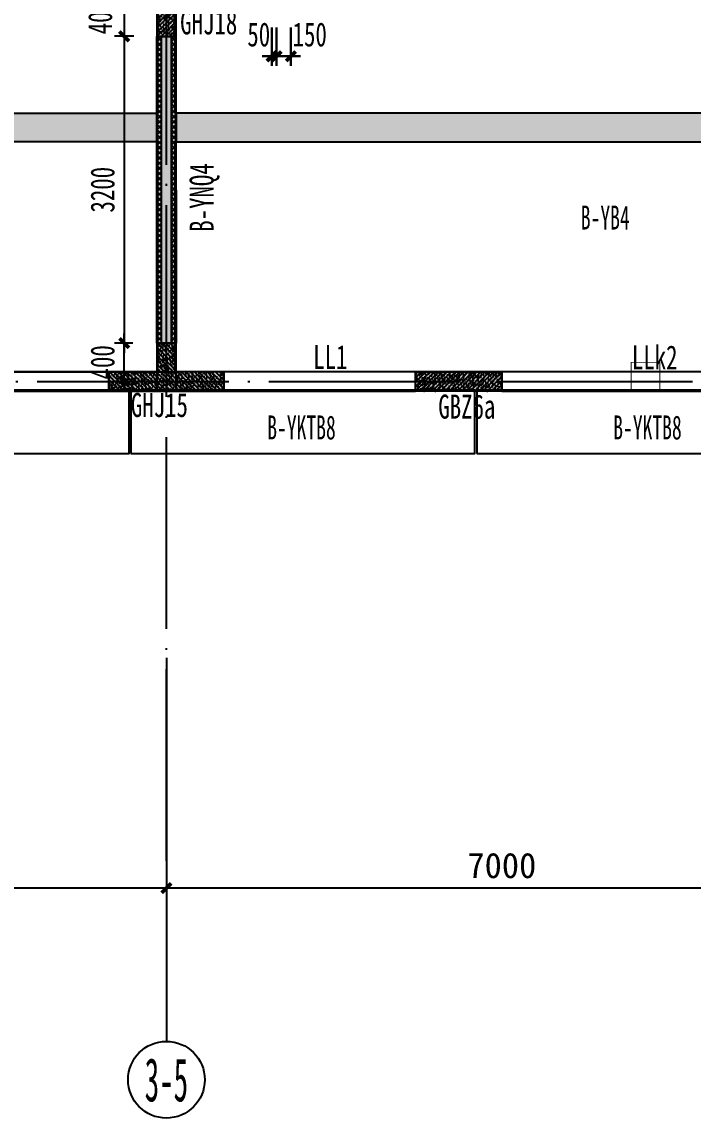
# Model space of a CAD drawing. Extents: x -3200781797 to -8106663, y 494714 to 1244925.
# Drawn here: x -8161758 to -8154755, y 998156 to 1009588 of the extents above; entities that cross this region are included whole.
import ezdxf
from ezdxf.enums import TextEntityAlignment as Align
from ezdxf.xclip import XClip

# ---------------------------------------------------------------- set-up
doc = ezdxf.new("R2010")
doc.units = 0
doc.header["$LTSCALE"] = 1000
doc.header["$MEASUREMENT"] = 0
doc.header["$XCLIPFRAME"] = 0
for name, pattern in [('120-墙体$0$CONTINOUS', [0]), ('125-核心筒-标准层$0$CONTINOUS', [0]), ('3#-轴线$0$DOTE', [2.42, 2, -0.2, 0.02, -0.2]), ('3#4#5#$0$DASH', [0.35, 0.25, -0.1]), ('DASH', [0.35, 0.25, -0.1])]:
    doc.linetypes.add(name, pattern=pattern)
doc.layers.get('Defpoints').update_dxf_attribs({"color": 30, "linetype": 'DASH'})
for name, color, linetype in [('120-墙体$0$S-WALL', 40, 'Continuous'), ('120-墙体$0$S-WALL-BEAM', 120, 'Continuous'), ('120-墙体$0$S-WALL-COLU', 252, '120-墙体$0$CONTINOUS'), ('120-墙体$0$S-WALL-COLU-HATC', 16, 'Continuous'), ('120-墙体$0$S-WALL-HATC', 253, 'Continuous'), ('125-墙体$0$S-WALL', 40, 'Continuous'), ('125-墙体$0$S-WALL-BEAM', 120, 'Continuous'), ('125-墙体$0$S-WALL-HATC', 253, 'Continuous'), ('125-核心筒-标准层$0$S-WALL', 40, 'Continuous'), ('125-核心筒-标准层$0$S-WALL-COLU', 252, '125-核心筒-标准层$0$CONTINOUS'), ('125-核心筒-标准层$0$S-WALL-COLU-HATC', 16, 'Continuous'), ('125-核心筒-标准层$0$S-WALL-HATC', 253, 'Continuous'), ('3#-轴线$0$3#-轴号$0$A-ANNO-AXIS-CIRC', 3, 'Continuous'), ('3#-轴线$0$3#-轴号$0$A-ANNO-AXIS-TEXT', 7, 'Continuous'), ('3#-轴线$0$3#-轴号$0$A-ANNO-DIMS', 3, 'Continuous'), ('3#-轴线$0$A-ANNO-DOTE', 10, '3#-轴线$0$DOTE'), ('3#-轴线$0$AXIS_TEXT', 7, 'Continuous'), ('3#4#5#$0$DIM', 3, 'Continuous'), ('3#4#5#$0$PC-SLAB', 6, '3#4#5#$0$DASH'), ('3#4#5#$0$S-ANNO-TEXT', 7, 'Continuous'), ('3#4#5#$0$S-PC-FQ-NYQ', 4, 'Continuous'), ('3#4#5#$0$S-PC-FQ-WYQ', 4, 'Continuous'), ('3#4#5#$0$S-PC-SLAB', 6, 'Continuous'), ('3#4#5#$0$S-WALL-HATC', 253, 'Continuous'), ('DIM', 3, 'Continuous'), ('S-PC-FQ-WYQ', 4, 'Continuous'), ('S-WALL-BEAM-TEXT', 2, 'Continuous'), ('S-WALL-COLU-TEXT', 2, 'Continuous')]:
    doc.layers.add(name, color=color, linetype=linetype)
doc.layers.add('设备条件', color=5, linetype='Continuous', lineweight=30)
doc.styles.add('3#-轴线$0$3#-轴号$0$_TCH_AXIS', font='')
doc.styles.add('3#-轴线$0$3#-轴号$0$_TCH_DIM_T3', font='')
doc.styles.add('3#-轴线$0$COMPLEX', font='COMPLEX')
doc.styles.add('3#4#5#$0$外部参照 1$0$宋体', font='', dxfattribs={"width": 0.8})
doc.styles.add('3#4#5#$0$宋体', font='', dxfattribs={"width": 0.8})
doc.styles.add('3#4#5#$0$楷体', font='', dxfattribs={"width": 0.7})
doc.styles.add('TSSD_Dimension', font='', dxfattribs={"width": 0.7})
doc.styles.add('楷体GB312', font='', dxfattribs={"width": 0.8})
doc.styles.get('3#-轴线$0$3#-轴号$0$_TCH_AXIS').set_extended_font_data('SimSun')
doc.styles.get('3#-轴线$0$3#-轴号$0$_TCH_DIM_T3').set_extended_font_data('SimSun')
doc.styles.get('3#4#5#$0$外部参照 1$0$宋体').set_extended_font_data('SimSun')
doc.styles.get('3#4#5#$0$宋体').set_extended_font_data('SimSun')
doc.styles.get('3#4#5#$0$楷体').set_extended_font_data('KaiTi_GB2312')
doc.styles.get('TSSD_Dimension').set_extended_font_data('KaiTi_GB2312')
doc.styles.get('楷体GB312').set_extended_font_data('楷体_GB2312')
doc.dimstyles.new('3#-轴线$0$3#-轴号$0$_TCH_ARCH&&100', dxfattribs={"dimtxt": 264.345992, "dimasz": 100, "dimexe": 250, "dimexo": 300, "dimgap": 100, "dimtad": 1, "dimdec": 0, "dimzin": 0, "dimdsep": 46, "dimtxsty": '3#-轴线$0$3#-轴号$0$_TCH_DIM_T3', "dimblk": '3#-轴线$0$3#-轴号$0$_ArchTick', "dimcen": 0.09, "dimclrt": 7, "dimazin": 2, "dimtfac": 1, "dimtdec": 0, "dimtix": 1, "dimtmove": 2, "dimatfit": 3, "dimfxl": 100, "dimtolj": 1, "dimtzin": 0, "dimarcsym": 0})
doc.dimstyles.new('3#4#5#$0$TSSD_100_100', dxfattribs={"dimtxt": 250, "dimasz": 100, "dimexe": 100, "dimexo": 250, "dimgap": 100, "dimtad": 1, "dimdec": 0, "dimzin": 0, "dimdsep": 46, "dimtxsty": '3#4#5#$0$楷体', "dimblk": '3#4#5#$0$_ArchTick', "dimcen": 0, "dimdle": 100, "dimclrt": 7, "dimadec": 0, "dimazin": 0, "dimtfac": 1, "dimtdec": 0, "dimtix": 1, "dimtmove": 2, "dimatfit": 3, "dimfxl": 1, "dimtolj": 1, "dimtzin": 0, "dimarcsym": 0})
doc.dimstyles.new('TSSD_100_100$0', dxfattribs={"dimtxt": 250, "dimasz": 100, "dimexe": 100, "dimexo": 0, "dimgap": 100, "dimtad": 1, "dimdec": 0, "dimzin": 0, "dimdsep": 46, "dimtxsty": 'TSSD_Dimension', "dimblk1": 'ARCHTICK', "dimblk2": 'ARCHTICK', "dimsah": 1, "dimcen": 0, "dimclrt": 7, "dimadec": 0, "dimazin": 0, "dimtfac": 1, "dimtdec": 0, "dimtix": 1, "dimtmove": 2, "dimatfit": 3, "dimldrblk": 'ARCHTICK', "dimfxl": 300, "dimfxlon": 1, "dimtvp": 0.7, "dimtolj": 1, "dimtzin": 0, "dimarcsym": 0})

# ---------------------------------------------------------------- blocks, each defined once
blk = doc.blocks.new('ll-2f')
at = {"layer": 'S-WALL-BEAM-TEXT', "style": '楷体GB312', "width": 0.7}
for s, p in [('LL1', (-8402992, 767000)), ('LLk2', (-8399667, 766996))]:
    blk.add_text(s, height=250, dxfattribs=at).set_placement(p)
blk = doc.blocks.new('A$C2b8e3595')
at = {"layer": 'S-WALL-COLU-TEXT', "const_width": 10}
blk.add_lwpolyline([(15300, -10900), (15600, -10900), (15600, -11200), (15300, -11200)], close=True, dxfattribs=at)
blk = doc.blocks.new('an-4')
at = {"layer": 'S-WALL-COLU-TEXT', "style": '楷体GB312', "width": 0.7}
for s, p in [('GHJ18', (-8462663, 763815)), ('GHJ15', (-8463178, 759825)), ('GBZ6a', (-8459970, 759808))]:
    blk.add_text(s, height=250, dxfattribs=at).set_placement(p)
blk = doc.blocks.new('_ArchTick')
at = {"color": 0, "linetype": 'ByBlock', "const_width": 0.4}
blk.add_lwpolyline([(-0.5, -0.5), (0.5, 0.5)], dxfattribs=at)
blk = doc.blocks.new('*D1543')
at = {"layer": 'Defpoints', "color": 0, "transparency": 16777216}
for p in [(-8403374, 770770), (-8403224, 770770), (-8403374, 770262)]:
    blk.add_point(p, dxfattribs=at)
at = {"layer": 'DIM', "color": 0, "lineweight": -2, "transparency": 16777216}
for p, q in [((-8403374, 770562), (-8403374, 770162)), ((-8403224, 770562), (-8403224, 770162)), ((-8403374, 770262), (-8403474, 770262)), ((-8403224, 770262), (-8403374, 770262)), ((-8403224, 770262), (-8403124, 770262))]:
    blk.add_line(p, q, dxfattribs=at)
at = {"layer": 'DIM', "color": 0, "lineweight": -2, "transparency": 16777216, "xscale": 100, "yscale": 100, "zscale": 100}
blk.add_blockref('_ArchTick', (-8403374, 770262), dxfattribs=at)
at = {"layer": 'DIM', "color": 0, "lineweight": -2, "transparency": 16777216, "xscale": 100, "yscale": 100, "zscale": 100, "rotation": 180}
blk.add_blockref('_ArchTick', (-8403224, 770262), dxfattribs=at)
at = {"layer": 'DIM', "color": 7, "transparency": 16777216, "insert": (-8403028, 770487), "char_height": 250, "attachment_point": 5, "style": 'TSSD_Dimension'}
blk.add_mtext('\\A1;150', dxfattribs=at)
blk = doc.blocks.new('*D1544')
at = {"layer": 'Defpoints', "color": 0, "transparency": 16777216}
for p in [(-8403424, 770770), (-8403374, 770770), (-8403424, 770262)]:
    blk.add_point(p, dxfattribs=at)
at = {"layer": 'DIM', "color": 0, "lineweight": -2, "transparency": 16777216}
for p, q in [((-8403424, 770562), (-8403424, 770162)), ((-8403374, 770562), (-8403374, 770162)), ((-8403424, 770262), (-8403524, 770262)), ((-8403374, 770262), (-8403424, 770262)), ((-8403374, 770262), (-8403274, 770262))]:
    blk.add_line(p, q, dxfattribs=at)
at = {"layer": 'DIM', "color": 0, "lineweight": -2, "transparency": 16777216, "xscale": 100, "yscale": 100, "zscale": 100}
blk.add_blockref('_ArchTick', (-8403424, 770262), dxfattribs=at)
at = {"layer": 'DIM', "color": 0, "lineweight": -2, "transparency": 16777216, "xscale": 100, "yscale": 100, "zscale": 100, "rotation": 180}
blk.add_blockref('_ArchTick', (-8403374, 770262), dxfattribs=at)
at = {"layer": 'DIM', "color": 7, "transparency": 16777216, "insert": (-8403560, 770487), "char_height": 250, "attachment_point": 5, "style": 'TSSD_Dimension'}
blk.add_mtext('\\A1;50', dxfattribs=at)
blk = doc.blocks.new('3#4#5#$0$B-YNQ4')
at = {"layer": '3#4#5#$0$S-PC-FQ-WYQ'}
h = blk.add_hatch(dxfattribs=at)
h.set_pattern_fill('ANSI37', color=256, scale=12, angle=90)
h.set_pattern_definition([(135, (-999357.987, 834939.82), (-26.9407684, -26.9407684), []), (225, (-999357.987, 834939.82), (26.9407684, -26.9407684), [])])
h.paths.add_polyline_path([(-137555, 319088), (-137505, 319088), (-137506, 322288), (-137556, 322288)])
h = blk.add_hatch(dxfattribs=at)
h.set_pattern_fill('ANSI37', color=256, scale=12, angle=90)
h.set_pattern_definition([(135, (-999207.987, 834939.82), (-26.9407684, -26.9407684), []), (225, (-999207.987, 834939.82), (26.9407684, -26.9407684), [])])
h.paths.add_polyline_path([(-137405, 319088), (-137355, 319088), (-137356, 322288), (-137406, 322288)])
for points in [[(-137555, 319088), (-137505, 319088), (-137506, 322288), (-137556, 322288)], [(-137556, 322288), (-137356, 322288), (-137355, 319088), (-137555, 319088)], [(-137405, 319088), (-137355, 319088), (-137356, 322288), (-137406, 322288)]]:
    blk.add_lwpolyline(points, close=True, dxfattribs=at)
blk = doc.blocks.new('3#4#5#$0$_ArchTick')
at = {"color": 0, "linetype": 'ByBlock', "const_width": 0.4}
blk.add_lwpolyline([(-0.5, -0.5), (0.5, 0.5)], dxfattribs=at)
blk = doc.blocks.new('*D3522')
at = {"layer": '3#4#5#$0$DIM', "color": 0, "lineweight": -2, "transparency": 16777216}
for p, q in [((10200, -7200), (10010, -7200)), ((10110, -7100), (10110, -7700)), ((10200, -7600), (10010, -7600))]:
    blk.add_line(p, q, dxfattribs=at)
at = {"layer": 'Defpoints', "color": 0, "transparency": 16777216}
for p in [(10450, -7200), (10110, -7600), (10450, -7600)]:
    blk.add_point(p, dxfattribs=at)
at = {"layer": '3#4#5#$0$DIM', "color": 0, "lineweight": -2, "transparency": 16777216, "xscale": 100, "yscale": 100, "zscale": 100}
for p, rotation in [((10110, -7200), 90), ((10110, -7600), 270)]:
    blk.add_blockref('3#4#5#$0$_ArchTick', p, dxfattribs=dict(at, rotation=rotation))
at = {"layer": '3#4#5#$0$DIM', "color": 7, "transparency": 16777216, "insert": (9860, -7400), "char_height": 250, "attachment_point": 5, "rotation": 90, "style": '3#4#5#$0$楷体'}
blk.add_mtext('\\A1;400', dxfattribs=at)
blk = doc.blocks.new('*D3523')
at = {"layer": '3#4#5#$0$DIM', "color": 0, "lineweight": -2, "transparency": 16777216}
for p, q in [((10110, -7500), (10110, -10900)), ((10210, -7600), (10010, -7600)), ((10200, -10800), (10010, -10800))]:
    blk.add_line(p, q, dxfattribs=at)
at = {"layer": 'Defpoints', "color": 0, "transparency": 16777216}
for p in [(10460, -7600), (10110, -10800), (10450, -10800)]:
    blk.add_point(p, dxfattribs=at)
at = {"layer": '3#4#5#$0$DIM', "color": 0, "lineweight": -2, "transparency": 16777216, "xscale": 100, "yscale": 100, "zscale": 100}
for p, rotation in [((10110, -7600), 90), ((10110, -10800), 270)]:
    blk.add_blockref('3#4#5#$0$_ArchTick', p, dxfattribs=dict(at, rotation=rotation))
at = {"layer": '3#4#5#$0$DIM', "color": 7, "transparency": 16777216, "insert": (9885, -9200), "char_height": 250, "attachment_point": 5, "rotation": 90, "style": '3#4#5#$0$楷体'}
blk.add_mtext('\\A1;3200', dxfattribs=at)
blk = doc.blocks.new('*D3524')
at = {"layer": '3#4#5#$0$DIM', "color": 0, "lineweight": -2, "transparency": 16777216}
for p, q in [((10110, -10800), (10110, -10700)), ((10200, -10800), (10010, -10800)), ((10110, -11200), (10110, -10800)), ((10200, -11200), (10010, -11200)), ((10110, -11200), (10110, -11300))]:
    blk.add_line(p, q, dxfattribs=at)
at = {"layer": 'Defpoints', "color": 0, "transparency": 16777216}
for p in [(10110, -10800), (10450, -10800), (10450, -11200)]:
    blk.add_point(p, dxfattribs=at)
at = {"layer": '3#4#5#$0$DIM', "color": 0, "lineweight": -2, "transparency": 16777216, "xscale": 100, "yscale": 100, "zscale": 100}
for p, rotation in [((10110, -10800), 270), ((10110, -11200), 90)]:
    blk.add_blockref('3#4#5#$0$_ArchTick', p, dxfattribs=dict(at, rotation=rotation))
at = {"layer": '3#4#5#$0$DIM', "color": 7, "transparency": 16777216, "insert": (9885, -11000), "char_height": 250, "attachment_point": 5, "rotation": 90, "style": '3#4#5#$0$楷体'}
blk.add_mtext('\\A1;400', dxfattribs=at)
blk = doc.blocks.new('3#4#5#$0$ban3')
at = {"layer": '3#4#5#$0$S-WALL-HATC', "ltscale": 100}
h = blk.add_hatch(dxfattribs=at)
h.set_pattern_fill('AR-CONC', color=256, scale=25, angle=-270, style=0)
h.set_pattern_definition([(140, (-37341055835.12, -2020437159.28), (15.68803374565, 179.3150456502), [18.75, -206.25]), (85, (-37341055835.12, -2020437159.28), (-188.048033425, -34.68783340325), [15, -165]), (190.4514, (-37341055833.81, -2020437144.34), (-172.3598855152, 144.6273454285), [15.9350475, -175.285528]), (136.1842, (-37341055885.12, -2020437159.28), (41.3797535823, 266.8102621564), [28.125, -309.375]), (186.6356, (-37341055881.67, -2020437137.04), (-243.5294677251, 233.6656763872), [23.902572, -262.92825]), (81.1842, (-37341055885.12, -2020437159.28), (-243.5296502313, 233.6654862834), [22.5, -247.5]), (111, (-37341055872.62, -2020437134.28), (100.65472266633, 149.2267630296), [18.75, -206.25]), (56, (-37341055872.62, -2020437134.28), (-181.2875112617, 60.8288329804), [15, -165]), (161.4514, (-37341055864.23, -2020437121.84), (-80.6326241775, 210.0556571454), [15.9350475, -175.285528]), (127.5, (-37341055835.116, -2020437159.28), (-83.22346345783, 3.03996382932), [0, -163, 0, -167.5, 0, -165.625]), (97.5, (-37341055835.12, -2020437159.28), (-98.6029279706, 65.76738436054), [0, -95.5, 0, -159.25, 0, -63.125]), (57.5, (-37341055835.116, -2020437215.03), (5.6387179336, 133.4556090431), [0, -62.5, 0, -195, 0, -258.75]), (47.5, (-37341055835.12, -2020437240.03), (-25.02624558308, 145.7965423356), [0, -81.25, 0, -129.5, 0, -183.75])])
h.paths.add_polyline_path([(-214482, 404475), (-214482, 404775), (-221282, 404775), (-221282, 404475)])
at = {"layer": '3#4#5#$0$S-PC-SLAB'}
blk.add_lwpolyline([(-214472, 407075), (-214472, 404775), (-221292, 404775), (-221292, 405875), (-220092, 405875), (-220092, 407075), (-214472, 407075)], dxfattribs=at)
blk.add_lwpolyline([(-214472, 402075), (-221292, 402075), (-221292, 404475), (-214472, 404475)], close=True, dxfattribs=at)
at = {"layer": '3#4#5#$0$S-WALL-HATC', "ltscale": 100}
blk.add_lwpolyline([(-214482, 404475), (-214482, 404775), (-221282, 404775), (-221282, 404475)], close=True, dxfattribs=at)
blk = doc.blocks.new('3#4#5#$0$ban111')
at = {"layer": '3#4#5#$0$S-WALL-HATC', "ltscale": 100}
h = blk.add_hatch(dxfattribs=at)
h.set_pattern_fill('AR-CONC', color=256, scale=25, angle=-270, style=0)
h.set_pattern_definition([(140, (-37341047970.12, -2020437059.28), (15.68803374565, 179.3150456502), [18.75, -206.25]), (85, (-37341047970.12, -2020437059.28), (-188.048033425, -34.68783340325), [15, -165]), (190.4514, (-37341047968.81, -2020437044.34), (-172.3598855152, 144.6273454285), [15.9350475, -175.285528]), (136.1842, (-37341048020.12, -2020437059.28), (41.3797535823, 266.8102621564), [28.125, -309.375]), (186.6356, (-37341048016.67, -2020437037.05), (-243.5294677251, 233.6656763872), [23.902572, -262.92825]), (81.1842, (-37341048020.12, -2020437059.28), (-243.5296502313, 233.6654862834), [22.5, -247.5]), (111, (-37341048007.62, -2020437034.28), (100.65472266633, 149.2267630296), [18.75, -206.25]), (56, (-37341048007.62, -2020437034.28), (-181.2875112617, 60.8288329804), [15, -165]), (161.4514, (-37341047999.23, -2020437021.84), (-80.6326241775, 210.0556571454), [15.9350475, -175.285528]), (127.5, (-37341047970.12, -2020437059.28), (-83.22346345783, 3.03996382932), [0, -163, 0, -167.5, 0, -165.625]), (97.5, (-37341047970.12, -2020437059.28), (-98.6029279706, 65.76738436054), [0, -95.5, 0, -159.25, 0, -63.125]), (57.5, (-37341047970.12, -2020437115.03), (5.6387179336, 133.4556090431), [0, -62.5, 0, -195, 0, -258.75]), (47.5, (-37341047970.12, -2020437140.03), (-25.02624558308, 145.7965423356), [0, -81.25, 0, -129.5, 0, -183.75])])
h.paths.add_polyline_path([(-228282, 404475), (-228282, 404775), (-221482, 404775), (-221482, 404475)])
at = {"layer": '3#4#5#$0$S-PC-SLAB'}
blk.add_lwpolyline([(-228292, 407075), (-228292, 404775), (-221472, 404775), (-221472, 405875), (-222672, 405875), (-222672, 407075), (-228292, 407075)], dxfattribs=at)
blk.add_lwpolyline([(-228292, 402075), (-221472, 402075), (-221472, 404475), (-228292, 404475)], close=True, dxfattribs=at)
at = {"layer": '3#4#5#$0$S-WALL-HATC', "ltscale": 100}
blk.add_lwpolyline([(-228282, 404475), (-228282, 404775), (-221482, 404775), (-221482, 404475)], close=True, dxfattribs=at)
blk = doc.blocks.new('3#4#5#$0$5#')
at = {"layer": '3#4#5#$0$S-ANNO-TEXT'}
for name in ['3#4#5#$0$ban111', '3#4#5#$0$ban3']:
    blk.add_blockref(name, (378829, -247400), dxfattribs=at)
at = {"layer": '3#4#5#$0$PC-SLAB', "linetype": 'ByBlock', "style": '3#4#5#$0$外部参照 1$0$宋体', "width": 0.6}
blk.add_text('B-YB4', height=250, dxfattribs=at).set_placement((162026, 156285), align=Align.MIDDLE)
blk = doc.blocks.new('3#4#5#$0$3#屋顶层悬挑板')
at = {"layer": '3#4#5#$0$S-PC-SLAB'}
for points in [[(150743, 317939), (154333, 317939), (154333, 318599), (150743, 318599)], [(154353, 317939), (157943, 317939), (157943, 318599), (154353, 318599)], [(157963, 317939), (161553, 317939), (161553, 318599), (157963, 318599)]]:
    blk.add_lwpolyline(points, close=True, dxfattribs=at)
at = {"layer": '3#4#5#$0$PC-SLAB', "linetype": 'ByBlock', "style": '3#4#5#$0$外部参照 1$0$宋体', "width": 0.6}
for p in [(156133, 318207), (159743, 318207)]:
    blk.add_text('B-YKTB8', height=250, dxfattribs=at).set_placement(p, align=Align.MIDDLE)
blk = doc.blocks.new('125-墙体')
at = {"layer": '125-墙体$0$S-WALL-HATC'}
blk.add_hatch(color=256, dxfattribs=at).paths.add_polyline_path([(9850, -11000), (9850, -11200), (10350, -11200), (10350, -11000)])
at = {"layer": '125-墙体$0$S-WALL'}
blk.add_lwpolyline([(9850, -11000), (9850, -11200), (10350, -11200), (10350, -11000), (9850, -11000)], close=True, dxfattribs=at)
at = {"layer": '125-墙体$0$S-WALL-BEAM'}
blk.add_lwpolyline([(7850, -11000), (7850, -11200), (9850, -11200), (9850, -11000)], close=True, dxfattribs=at)
blk = doc.blocks.new('120-墙体')
at = {"layer": '120-墙体$0$S-WALL-COLU-HATC'}
h = blk.add_hatch(dxfattribs=at)
h.set_pattern_fill('AR-CONC', color=256, scale=10)
h.set_pattern_definition([(50, (-11554.75, -252107.815), (71.726018, -6.275213), [7.5, -82.5]), (355, (-11554.75, -252107.815), (-13.875133, 75.219213), [6, -66]), (100.4514, (-11548.77, -252108.34), (57.850938, 68.943954), [6.37402, -70.114211]), (46.1842, (-11554.75, -252087.815), (106.724105, -16.5519), [11.25, -123.75]), (96.6356, (-11545.86, -252089.19), (93.46627, 97.411787), [9.56103, -105.1713]), (351.1842, (-11554.75, -252087.82), (93.466195, 97.41186), [9, -99]), (21, (-11544.75, -252092.815), (59.690705, -40.261889), [7.5, -82.5]), (326, (-11544.75, -252092.815), (24.331533, 72.515005), [6, -66]), (71.4514, (-11539.775, -252096.17), (84.022263, 32.25305), [6.37402, -70.114211]), (37.5, (-11554.75, -252107.815), (1.2159855, 33.2893854), [0, -65.2, 0, -67, 0, -66.25]), (7.5, (-11554.75, -252107.815), (26.306954, 39.441171), [0, -38.2, 0, -63.7, 0, -25.25]), (327.5, (-11577.05, -252107.815), (53.3822436, -2.2554872), [0, -25, 0, -78, 0, -103.5]), (317.5, (-11587.05, -252107.815), (58.318617, 10.010498), [0, -32.5, 0, -51.8, 0, -73.5])])
h.paths.add_polyline_path([(-7050, -11200), (-7050, -11000), (-6150, -11000), (-6150, -11200)])
h = blk.add_hatch(dxfattribs=at)
h.set_pattern_fill('ANSI31', color=256, scale=250, style=0)
h.set_pattern_definition([(45, (-11554.75, -252107.815), (-22.097087, 22.097087), [])])
h.paths.add_polyline_path([(-7050, -11000), (-7050, -11200), (-6150, -11200), (-6150, -11000)])
at = {"layer": '120-墙体$0$S-WALL-HATC'}
for points in [[(-9050, -11200), (-9050, -11000), (-9550, -11000), (-9550, -11200)], [(-6600, -11200), (-6600, -11000), (-7050, -11000), (-7050, -11200)], [(-6150, -11000), (-6600, -11000), (-6600, -11200), (-6150, -11200)]]:
    blk.add_hatch(color=256, dxfattribs=at).paths.add_polyline_path(points)
at = {"layer": '120-墙体$0$S-WALL'}
for p, q in [((-9050, -11000), (-9550, -11000)), ((-6600, -11000), (-7050, -11000)), ((-7050, -11200), (-7050, -11000)), ((-6150, -11000), (-6600, -11000)), ((-6150, -11200), (-6150, -11000)), ((-9050, -11200), (-9550, -11200)), ((-6600, -11200), (-7050, -11200)), ((-6150, -11200), (-6600, -11200))]:
    blk.add_line(p, q, dxfattribs=at)
at = {"layer": '120-墙体$0$S-WALL-BEAM'}
for points in [[(-9050, -11000), (-9050, -11200), (-7050, -11200), (-7050, -11000)], [(-6150, -11000), (-6150, -11200), (-3150, -11200), (-3150, -11000)]]:
    blk.add_lwpolyline(points, close=True, dxfattribs=at)
at = {"layer": '120-墙体$0$S-WALL-COLU', "lineweight": -2}
blk.add_lwpolyline([(-7050, -11200), (-7050, -11000), (-6150, -11000), (-6150, -11200)], close=True, dxfattribs=at)
blk = doc.blocks.new('125-核心筒-标准层')
at = {"layer": '125-核心筒-标准层$0$S-WALL-COLU-HATC'}
h = blk.add_hatch(dxfattribs=at)
h.set_pattern_fill('AR-CONC', color=256, scale=10)
h.set_pattern_definition([(50, (12337.076, -237557.834), (71.726018, -6.275213), [7.5, -82.5]), (355, (12337.076, -237557.83), (-13.875133, 75.219213), [6, -66]), (100.4514, (12343.05, -237558.36), (57.850938, 68.943954), [6.37402, -70.114211]), (46.1842, (12337.08, -237537.83), (106.724105, -16.5519), [11.25, -123.75]), (96.6356, (12345.97, -237539.21), (93.46627, 97.411787), [9.56103, -105.1713]), (351.1842, (12337.08, -237537.83), (93.466195, 97.41186), [9, -99]), (21, (12347.076, -237542.834), (59.690705, -40.261889), [7.5, -82.5]), (326, (12347.076, -237542.83), (24.331533, 72.515005), [6, -66]), (71.4514, (12352.05, -237546.19), (84.022263, 32.25305), [6.37402, -70.114211]), (37.5, (12337.076, -237557.834), (1.2159855, 33.2893854), [0, -65.2, 0, -67, 0, -66.25]), (7.5, (12337.076, -237557.834), (26.306954, 39.441171), [0, -38.2, 0, -63.7, 0, -25.25]), (327.5, (12314.776, -237557.834), (53.3822436, -2.2554872), [0, -25, 0, -78, 0, -103.5]), (317.5, (12304.776, -237557.834), (58.318617, 10.010498), [0, -32.5, 0, -51.8, 0, -73.5])])
h.paths.add_polyline_path([(100, 100), (-100, 100), (-100, -400), (100, -400)])
h = blk.add_hatch(dxfattribs=at)
h.set_pattern_fill('ANSI31', color=256, scale=250, style=0)
h.set_pattern_definition([(45, (12337.076, -237557.834), (-22.097087, 22.097087), [])])
h.paths.add_polyline_path([(100, 100), (-100, 100), (-100, -400), (100, -400)])
h = blk.add_hatch(dxfattribs=at)
h.set_pattern_fill('AR-CONC', color=256, scale=10, angle=90)
h.set_pattern_definition([(140, (242036.99, 11637.05), (6.275213, 71.726018), [7.5, -82.5]), (85, (242036.99, 11637.05), (-75.219213, -13.875133), [6, -66]), (190.4514, (242037.51, 11643.03), (-68.943954, 57.850938), [6.37402, -70.114211]), (136.1842, (242016.99, 11637.05), (16.5519, 106.724105), [11.25, -123.75]), (186.6356, (242018.37, 11645.95), (-97.411787, 93.46627), [9.56103, -105.1713]), (81.1842, (242016.99, 11637.05), (-97.41186, 93.466195), [9, -99]), (111, (242021.99, 11647.05), (40.261889, 59.690705), [7.5, -82.5]), (56, (242021.99, 11647.05), (-72.515005, 24.331533), [6, -66]), (161.4514, (242025.345, 11652.03), (-32.25305, 84.022263), [6.37402, -70.114211]), (127.5, (242036.99, 11637.052), (-33.2893854, 1.2159855), [0, -65.2, 0, -67, 0, -66.25]), (97.5, (242036.99, 11637.052), (-39.441171, 26.306954), [0, -38.2, 0, -63.7, 0, -25.25]), (57.5, (242036.99, 11614.752), (2.2554872, 53.3822436), [0, -25, 0, -78, 0, -103.5]), (47.5, (242036.99, 11604.752), (-10.010498, 58.318617), [0, -32.5, 0, -51.8, 0, -73.5])])
h.paths.add_polyline_path([(-100, -3900), (-600, -3900), (-600, -4100), (100, -4100), (600, -4100), (600, -3900), (100, -3900), (100, -3600), (-100, -3600)])
h = blk.add_hatch(dxfattribs=at)
h.set_pattern_fill('ANSI31', color=256, scale=250, angle=90, style=0)
h.set_pattern_definition([(135, (242036.99, 11637.052), (-22.097087, -22.097087), [])])
h.paths.add_polyline_path([(-100, -3900), (-600, -3900), (-600, -4100), (100, -4100), (600, -4100), (600, -3900), (100, -3900), (100, -3600), (-100, -3600)])
at = {"layer": '125-核心筒-标准层$0$S-WALL-HATC'}
for points in [[(1300, 2400), (550, 2400), (550, 2200), (1100, 2200), (1100, 100), (0, 100), (-1100, 100), (-1100, 2200), (-550, 2200), (-550, 2400), (-1300, 2400), (-1300, -100), (-100, -100), (-100, -400), (100, -400), (100, -100), (1300, -100)], [(0, -400), (-100, -400), (-100, -4100), (0, -4100), (100, -4100), (100, -400)], [(-100, -3700), (-100, -3900), (0, -3900), (0, -3767)], [(0, -3767), (0, -3900), (100, -3900), (100, -3700)]]:
    blk.add_hatch(color=256, dxfattribs=at).paths.add_polyline_path(points)
at = {"layer": '125-核心筒-标准层$0$S-WALL'}
for p, q in [((-100, -100), (-100, -400)), ((100, -100), (100, -400)), ((-100, -400), (-100, -4100)), ((100, -400), (100, -4100)), ((-100, -3700), (-100, -3700)), ((100, -3700), (100, -3700)), ((-100, -3900), (100, -3900))]:
    blk.add_line(p, q, dxfattribs=at)
blk.add_lwpolyline([(-100, -400), (100, -400)], dxfattribs=at)
at = {"layer": '125-核心筒-标准层$0$S-WALL-COLU', "lineweight": -2}
blk.add_lwpolyline([(100, 100), (-100, 100), (-100, -400), (100, -400)], close=True, dxfattribs=at)
at = {"layer": '125-核心筒-标准层$0$S-WALL-COLU', "linetype": 'ByBlock'}
blk.add_lwpolyline([(-100, -3900), (-600, -3900), (-600, -4100), (100, -4100), (600, -4100), (600, -3900), (100, -3900), (100, -3600), (-100, -3600), (-100, -3900)], dxfattribs=at)
blk = doc.blocks.new('3#-轴线$0$_AXISO')
blk.add_circle((0, 0), 0.5)
at = {"layer": '3#-轴线$0$AXIS_TEXT', "style": '3#-轴线$0$COMPLEX', "width": 1.041667}
blk.add_attdef('A', text='', height=0.56, dxfattribs=at).set_placement((-0.25, -0.28), (0.25, -0.28), align=Align.FIT)
blk = doc.blocks.new('3#-轴线$0$3#-轴号$0$_ArchTick')
at = {"color": 0, "linetype": 'ByBlock', "const_width": 0.4}
blk.add_lwpolyline([(-0.5, -0.5), (0.5, 0.5)], dxfattribs=at)
blk = doc.blocks.new('*D2027')
at = {"layer": '3#-轴线$0$3#-轴号$0$A-ANNO-DIMS', "color": 0, "lineweight": -2, "transparency": 16777216}
for p, q in [((3450, -15882), (3450, -16632)), ((10450, -15882), (10450, -16632)), ((3450, -16382), (10450, -16382))]:
    blk.add_line(p, q, dxfattribs=at)
at = {"layer": 'Defpoints', "color": 0, "transparency": 16777216}
for p in [(3450, -15582), (10450, -15582), (10450, -16382)]:
    blk.add_point(p, dxfattribs=at)
at = {"layer": '3#-轴线$0$3#-轴号$0$A-ANNO-DIMS', "color": 0, "lineweight": -2, "transparency": 16777216, "xscale": 100, "yscale": 100, "zscale": 100, "rotation": 180}
blk.add_blockref('3#-轴线$0$3#-轴号$0$_ArchTick', (3450, -16382), dxfattribs=at)
at = {"layer": '3#-轴线$0$3#-轴号$0$A-ANNO-DIMS', "color": 0, "lineweight": -2, "transparency": 16777216, "xscale": 100, "yscale": 100, "zscale": 100}
blk.add_blockref('3#-轴线$0$3#-轴号$0$_ArchTick', (10450, -16382), dxfattribs=at)
at = {"layer": '3#-轴线$0$3#-轴号$0$A-ANNO-DIMS', "color": 7, "transparency": 16777216, "insert": (6950, -16149), "char_height": 264.3, "attachment_point": 5, "style": '3#-轴线$0$3#-轴号$0$_TCH_DIM_T3'}
blk.add_mtext('\\A1;7000', dxfattribs=at)
blk = doc.blocks.new('*D2028')
at = {"layer": '3#-轴线$0$3#-轴号$0$A-ANNO-DIMS', "color": 0, "lineweight": -2, "transparency": 16777216}
for p, q in [((10450, -15882), (10450, -16632)), ((17450, -15882), (17450, -16632)), ((10450, -16382), (17450, -16382))]:
    blk.add_line(p, q, dxfattribs=at)
at = {"layer": 'Defpoints', "color": 0, "transparency": 16777216}
for p in [(10450, -15582), (17450, -15582), (17450, -16382)]:
    blk.add_point(p, dxfattribs=at)
at = {"layer": '3#-轴线$0$3#-轴号$0$A-ANNO-DIMS', "color": 0, "lineweight": -2, "transparency": 16777216, "xscale": 100, "yscale": 100, "zscale": 100, "rotation": 180}
blk.add_blockref('3#-轴线$0$3#-轴号$0$_ArchTick', (10450, -16382), dxfattribs=at)
at = {"layer": '3#-轴线$0$3#-轴号$0$A-ANNO-DIMS', "color": 0, "lineweight": -2, "transparency": 16777216, "xscale": 100, "yscale": 100, "zscale": 100}
blk.add_blockref('3#-轴线$0$3#-轴号$0$_ArchTick', (17450, -16382), dxfattribs=at)
at = {"layer": '3#-轴线$0$3#-轴号$0$A-ANNO-DIMS', "color": 7, "transparency": 16777216, "insert": (13950, -16149), "char_height": 264.3, "attachment_point": 5, "style": '3#-轴线$0$3#-轴号$0$_TCH_DIM_T3'}
blk.add_mtext('\\A1;7000', dxfattribs=at)
blk = doc.blocks.new('bim-f2-4')
at = {"layer": 'DIM'}
for base, p1, p2, picture, middle in [((-8403423.6, 770262.3), (-8403373.6, 770769.5), (-8403423.6, 770769.5), '*D1544', (-8403560, 770487.3)), ((-8403373.6, 770262.3), (-8403223.6, 770769.5), (-8403373.6, 770769.5), '*D1543', (-8403028, 770487.3))]:
    dim = blk.add_linear_dim(base=base, p1=p1, p2=p2, dimstyle='TSSD_100_100$0', dxfattribs=at)
    dim.commit()
    dim.dimension.update_dxf_attribs({"geometry": picture, "text_midpoint": middle, "dimtype": 128})
blk = doc.blocks.new('3#4#5#$0$A$C53EF3948')
at = {"layer": '3#4#5#$0$S-PC-FQ-WYQ'}
blk.add_blockref('3#4#5#$0$B-YNQ4', (148005.6, -329888.4), dxfattribs=at)
at = {"layer": '3#4#5#$0$S-PC-FQ-NYQ', "style": '3#4#5#$0$宋体', "width": 0.7}
blk.add_text('B-YNQ4', height=250, rotation=90, dxfattribs=at).set_placement((10917.7, -9638.3), align=Align.MIDDLE_LEFT)
at = {"layer": '3#4#5#$0$DIM'}
dim = blk.add_linear_dim(base=(10109.7, -7600), p1=(10450.4, -7200), p2=(10450.4, -7600), angle=90, dimstyle='3#4#5#$0$TSSD_100_100', dxfattribs=at)
dim.commit()
dim.dimension.update_dxf_attribs({"geometry": '*D3522', "text_midpoint": (9859.7, -7400), "dimtype": 128})
for p1, picture, middle in [((10460.1, -7600), '*D3523', (9884.7, -9200.2)), ((10450.4, -11200.3), '*D3524', (9884.7, -11000.3))]:
    dim = blk.add_linear_dim(base=(10109.7, -10800.3), p1=p1, p2=(10450.4, -10800.3), angle=90, dimstyle='3#4#5#$0$TSSD_100_100', dxfattribs=at)
    dim.commit()
    dim.dimension.update_dxf_attribs({"geometry": picture, "text_midpoint": middle})
blk = doc.blocks.new('3#-轴线$0$3#-轴号')
at = {"layer": '3#-轴线$0$3#-轴号$0$A-ANNO-AXIS-CIRC'}
blk.add_line((10450, -13981.5), (10450, -17981.5), dxfattribs=at)
ref = blk.add_blockref('3#-轴线$0$_AXISO', (10450, -18381.5), dxfattribs=dict(at, xscale=800, yscale=800, zscale=800))
ref.add_attrib('A', '3-5', dxfattribs={"layer": '3#-轴线$0$3#-轴号$0$A-ANNO-AXIS-TEXT', "height": 452.55, "style": '3#-轴线$0$3#-轴号$0$_TCH_AXIS', "width": 0.466146}).set_placement((10223.7, -18607.8), (10676.3, -18607.8), align=Align.FIT)
at = {"layer": '3#-轴线$0$3#-轴号$0$A-ANNO-DIMS'}
for p1, p2, picture, middle in [((3450, -15581.5), (10450, -15581.5), '*D2027', (6950, -16149.3)), ((10450, -15581.5), (17450, -15581.5), '*D2028', (13950, -16149.3))]:
    dim = blk.add_aligned_dim(p1=p1, p2=p2, distance=-800, dimstyle='3#-轴线$0$3#-轴号$0$_TCH_ARCH&&100', dxfattribs=at)
    dim.commit()
    dim.dimension.update_dxf_attribs({"geometry": picture, "text_midpoint": middle})
blk = doc.blocks.new('3#-轴线')
at = {"layer": '3#-轴线$0$A-ANNO-DOTE'}
for points in [[(10450, -16100), (10450, -7100)], [(-3000, -11100), (44800, -11100)]]:
    blk.add_lwpolyline(points, dxfattribs=at)
blk.add_blockref('3#-轴线$0$3#-轴号', (0, 0))

msp = doc.modelspace()

# ---------------------------------------------------------------- block references
for name, p in [('3#-轴线', (-8170700.4, 1016938)), ('125-核心筒-标准层', (-8160250.4, 1009838)), ('125-墙体', (-8170700.4, 1016938)), ('120-墙体', (-8150600.4, 1016938))]:
    msp.add_blockref(name, p)
at = {"layer": '3#4#5#$0$S-ANNO-TEXT'}
msp.add_blockref('3#4#5#$0$A$C53EF3948', (-8170800.4, 1017038.1), dxfattribs=at)
at = {"layer": '3#4#5#$0$S-PC-SLAB'}
for name, p in [('3#4#5#$0$5#', (-8317697.2, 851263.1)), ('3#4#5#$0$3#屋顶层悬挑板', (-8314973.6, 687149.6))]:
    msp.add_blockref(name, p, dxfattribs=at)
at = {"layer": 'S-PC-FQ-WYQ'}
ref = msp.add_blockref('ll-2f', (244273.2, 238968.5), dxfattribs=at)
XClip(ref).set_block_clipping_path([(-8416158.4673028719, 765376.3514517639), (-8394073.5909379814, 780531.5277931418)])
ref = msp.add_blockref('an-4', (302556.7, 245643.5), dxfattribs=at)
XClip(ref).set_block_clipping_path([(-8474406.5640215911, 759411.6824837117), (-8451908.4021570701, 759411.6824837117), (-8451908.4021570701, 772237.1964943478), (-8469079.5832904652, 772237.1964943478), (-8469079.5832904652, 770226.4830145218), (-8474406.5640215911, 770226.4830145218)])
at = {"layer": '设备条件'}
ref = msp.add_blockref('bim-f2-4', (244273.2, 238968.5), dxfattribs=at)
XClip(ref).set_block_clipping_path([(-8419465.985436568, 765745.9128921961), (-8391328.8564223144, 781010.023844782)])
msp.add_blockref('A$C2b8e3595', (-8170700.4, 1016938), dxfattribs=at)

doc.saveas('drawing.dxf')
